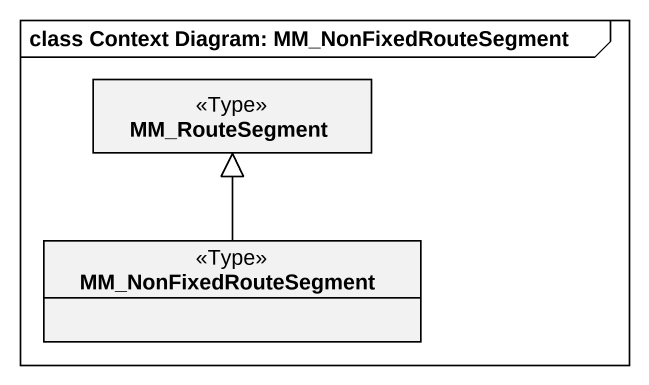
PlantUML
@startuml
mainframe class Context Diagram: MM_NonFixedRouteSegment
hide circle
hide empty members
class MM_RouteSegment <<Type>>
class MM_NonFixedRouteSegment <<Type>>
MM_NonFixedRouteSegment -up-|> MM_RouteSegment
@enduml
